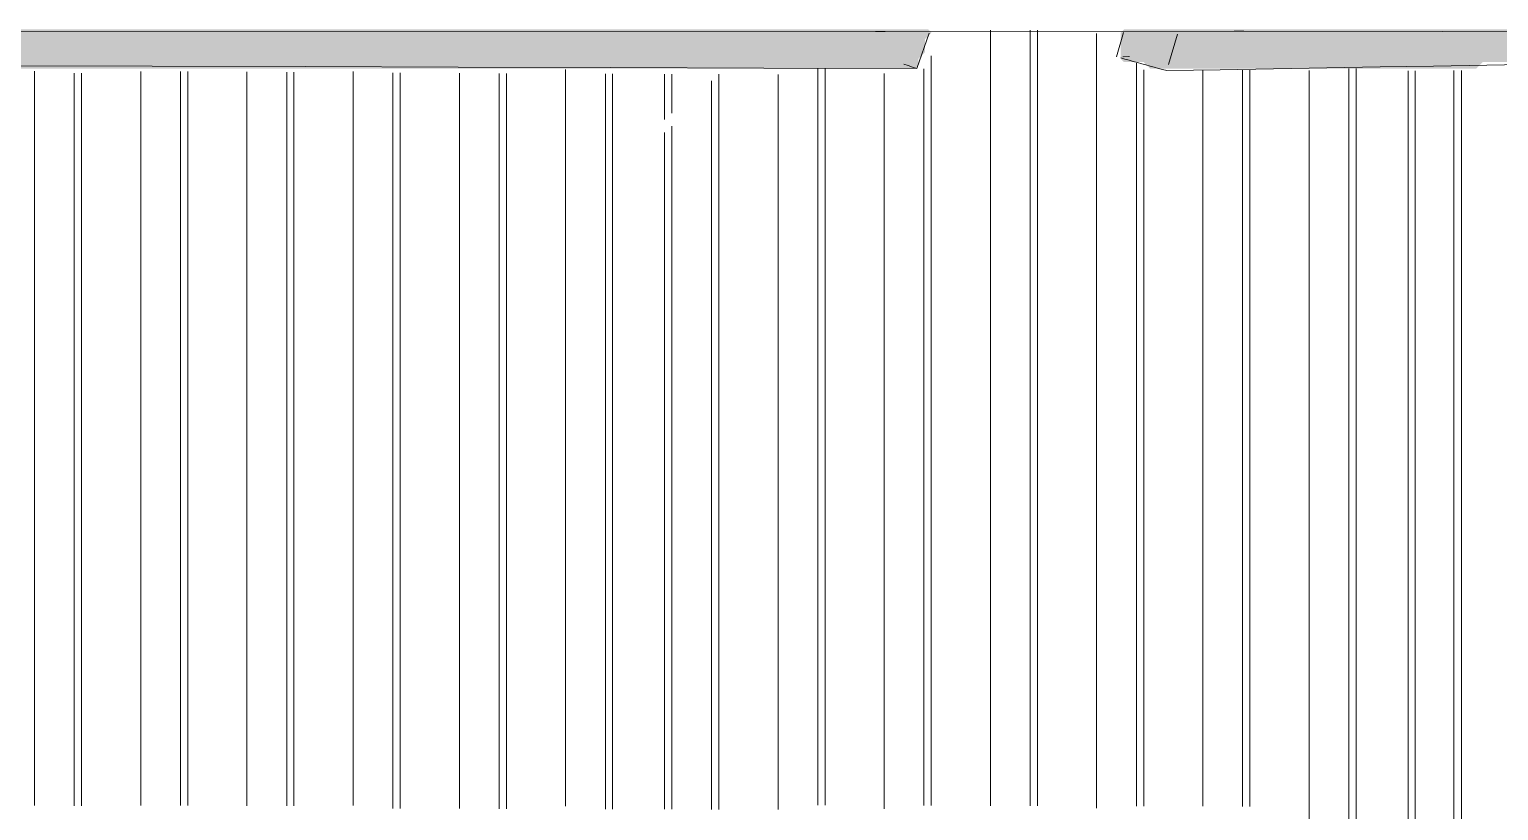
# Model space of a CAD drawing. Header units: millimetres. Extents: x 0 to 84100, y 0 to 59400.
# Drawn here: x 55337 to 57590, y 33895 to 35093 of the extents above; entities that cross this region are included whole.
import ezdxf

# ---------------------------------------------------------------- set-up
doc = ezdxf.new("R2010")
doc.units = ezdxf.units.MM
doc.layers.add('10_見えがかり', color=7, linetype='Continuous', lineweight=13)

msp = doc.modelspace()

# ---------------------------------------------------------------- hatches: boundary and pattern name
at = {"layer": '10_見えがかり', "true_color": 0xbdbdbd}
for points in [[(56720.3, 35088.1), (56710.3, 35078.1), (56710.3, 35058.1), (56700.3, 35048.1), (56700.3, 35038.1), (56695.3, 35033.1), (55055.3, 35033.1), (55045.3, 35043.1), (53875.3, 35043.1), (53865.3, 35053.1), (53845.3, 35053.1), (53835.3, 35063.1), (53815.3, 35063.1), (53810.3, 35068.1), (53810.3, 35088.1), (53815.3, 35093.1), (56715.3, 35093.1)], [(57915.3, 35083.1), (58065.3, 35083.1), (58070.3, 35078.1), (58070.3, 35068.1), (58060.3, 35058.1), (58060.3, 35048.1), (58055.3, 35043.1), (57565.3, 35043.1), (57555.3, 35033.1), (57055.3, 35033.1), (57045.3, 35043.1), (57015.3, 35043.1), (57010.3, 35048.1), (57010.3, 35088.1), (57015.3, 35093.1), (57905.3, 35093.1)]]:
    msp.add_hatch(color=8, dxfattribs=at).paths.add_polyline_path(points)

# ---------------------------------------------------------------- linework, layer by layer
at = {"layer": '10_見えがかり'}
for points in [[(56649.1, 35090.1), (51509.4, 35090.3)], [(57198.5, 35090.3), (56649.4, 35090.1)], [(56810.6, 33902.3), (56810.6, 35092)], [(56871.6, 35091.8), (56871.6, 33902.1)], [(56882.7, 35091.8), (56882.7, 33902.1)], [(57184, 35090.3), (57191.2, 35090.3)], [(57184.2, 35090.3), (57191.6, 35090.3)], [(57191.2, 35090.3), (57198.5, 35090.3)], [(57191.6, 35090.3), (57199, 35090.3)], [(57807.3, 35089.5), (57199, 35090.3)], [(56634.6, 35090.1), (56641.9, 35090.1)], [(56634.9, 35090.1), (56642.1, 35090.1)], [(56641.9, 35090.1), (56649.1, 35090.1)], [(56642.1, 35090.1), (56649.4, 35090.1)], [(56716.7, 35087.1), (56697.7, 35033.1)], [(56973.4, 33898.5), (56973.4, 35086.8)], [(57014.7, 35088.3), (57003.9, 35051)], [(57097.3, 35085.7), (57083.8, 35039.1)], [(56719.9, 33902.6), (56719.9, 35052.4)], [(57016.8, 35047.5), (57010.3, 35049.3)], [(57013.3, 35051.2), (57022.7, 35051.3)], [(57013.9, 35051.2), (57023.8, 35051.4)], [(57013.9, 35051.2), (57023.8, 35051.4)], [(57023.2, 35045.7), (57016.8, 35047.5)], [(57029.6, 35043.9), (57023.2, 35045.7)], [(55525.6, 35036.7), (55291.2, 35037.4)], [(55345.2, 33902.5), (55345.2, 35029.1)], [(55406.2, 33902), (55406.2, 35025.9)], [(55417.3, 33902), (55417.3, 35025.9)], [(55508.1, 33902.4), (55508.1, 35028.5)], [(55760, 35036), (55525.6, 35036.7)], [(55569, 33902.4), (55569, 35028.3)], [(55580.1, 33902.4), (55580.1, 35028.3)], [(55670.9, 33902.3), (55670.9, 35028)], [(55731.8, 35027.7), (55731.8, 33902.3)], [(55742.9, 35027.7), (55742.9, 33902.3)], [(55994.4, 35035.3), (55760, 35036)], [(55833.7, 33902.4), (55833.7, 35028.4)], [(55894.6, 33898.1), (55894.6, 35026.3)], [(55905.7, 33898.1), (55905.7, 35026.3)], [(56228.8, 35034.6), (55994.4, 35035.3)], [(55996.5, 33897.8), (55996.5, 35025.9)], [(56057.5, 35025.6), (56057.5, 33897.6)], [(56068.6, 35025.6), (56068.6, 33897.6)], [(56159.3, 33901.8), (56159.3, 35031.4)], [(56220.3, 33897.1), (56220.3, 35025)], [(56463.2, 35033.8), (56228.8, 35034.6)], [(56231.4, 33897.1), (56231.4, 35025)], [(56311.1, 35024.6), (56311.1, 34954.8)], [(56322.2, 34964.8), (56322.2, 35024.6)], [(56394.2, 33896.7), (56394.2, 35024.4)], [(56697.7, 35033.1), (56463.2, 35033.8)], [(56485, 33896.4), (56485, 35024)], [(56545.9, 35033), (56545.9, 33903.1)], [(56557, 35033), (56557, 33903.1)], [(56647.8, 33897.4), (56647.8, 35025.3)], [(56677.9, 35039.7), (56684.5, 35037.5)], [(56684.5, 35037.5), (56691.1, 35035.3)], [(56691.1, 35035.3), (56697.7, 35033.1)], [(56708.7, 33902.6), (56708.7, 35032.4)], [(57036.1, 35042.2), (57029.6, 35043.9)], [(57034.4, 33901.7), (57034.4, 35041.1)], [(57042.5, 35040.4), (57036.1, 35042.2)], [(57048.9, 35038.6), (57042.5, 35040.4)], [(57045.5, 33901.7), (57045.5, 35031.2)], [(57055.4, 35036.9), (57048.9, 35038.6)], [(57061.8, 35035.1), (57055.4, 35036.9)], [(57068.2, 35033.3), (57061.8, 35035.1)], [(57074.6, 35031.6), (57068.2, 35033.3)], [(57081.1, 35029.8), (57074.6, 35031.6)], [(57162.8, 35031.2), (57081.1, 35029.8)], [(57136.3, 33901.4), (57136.3, 35030.8)], [(57244.6, 35032.6), (57162.8, 35031.2)], [(57197.2, 33901.2), (57197.2, 35030.5)], [(57208.3, 33901.2), (57208.3, 35030.5)], [(57326.3, 35034.1), (57244.6, 35032.6)], [(57299.1, 30693.1), (57299.1, 35030.2)], [(57408, 35035.5), (57326.3, 35034.1)], [(57360, 30693.1), (57360, 35033.1)], [(57371.1, 30693.1), (57371.1, 35033.1)], [(57489.8, 35036.9), (57408, 35035.5)], [(57450.8, 35029.5), (57450.8, 30693.1)], [(57461.9, 30693.1), (57461.9, 35029.5)], [(57571.5, 35038.3), (57489.8, 35036.9)], [(57520.9, 30693.1), (57520.9, 35029.8)], [(57532.5, 30693.1), (57532.5, 35029.8)], [(57653.2, 35039.7), (57571.5, 35038.3)], [(56383.1, 33896.7), (56383.1, 35014.4)], [(56311.1, 34934.8), (56311.1, 33896.9)], [(56322.2, 33896.9), (56322.2, 34944.8)]]:
    msp.add_lwpolyline(points, dxfattribs=at)

doc.saveas('drawing.dxf')
